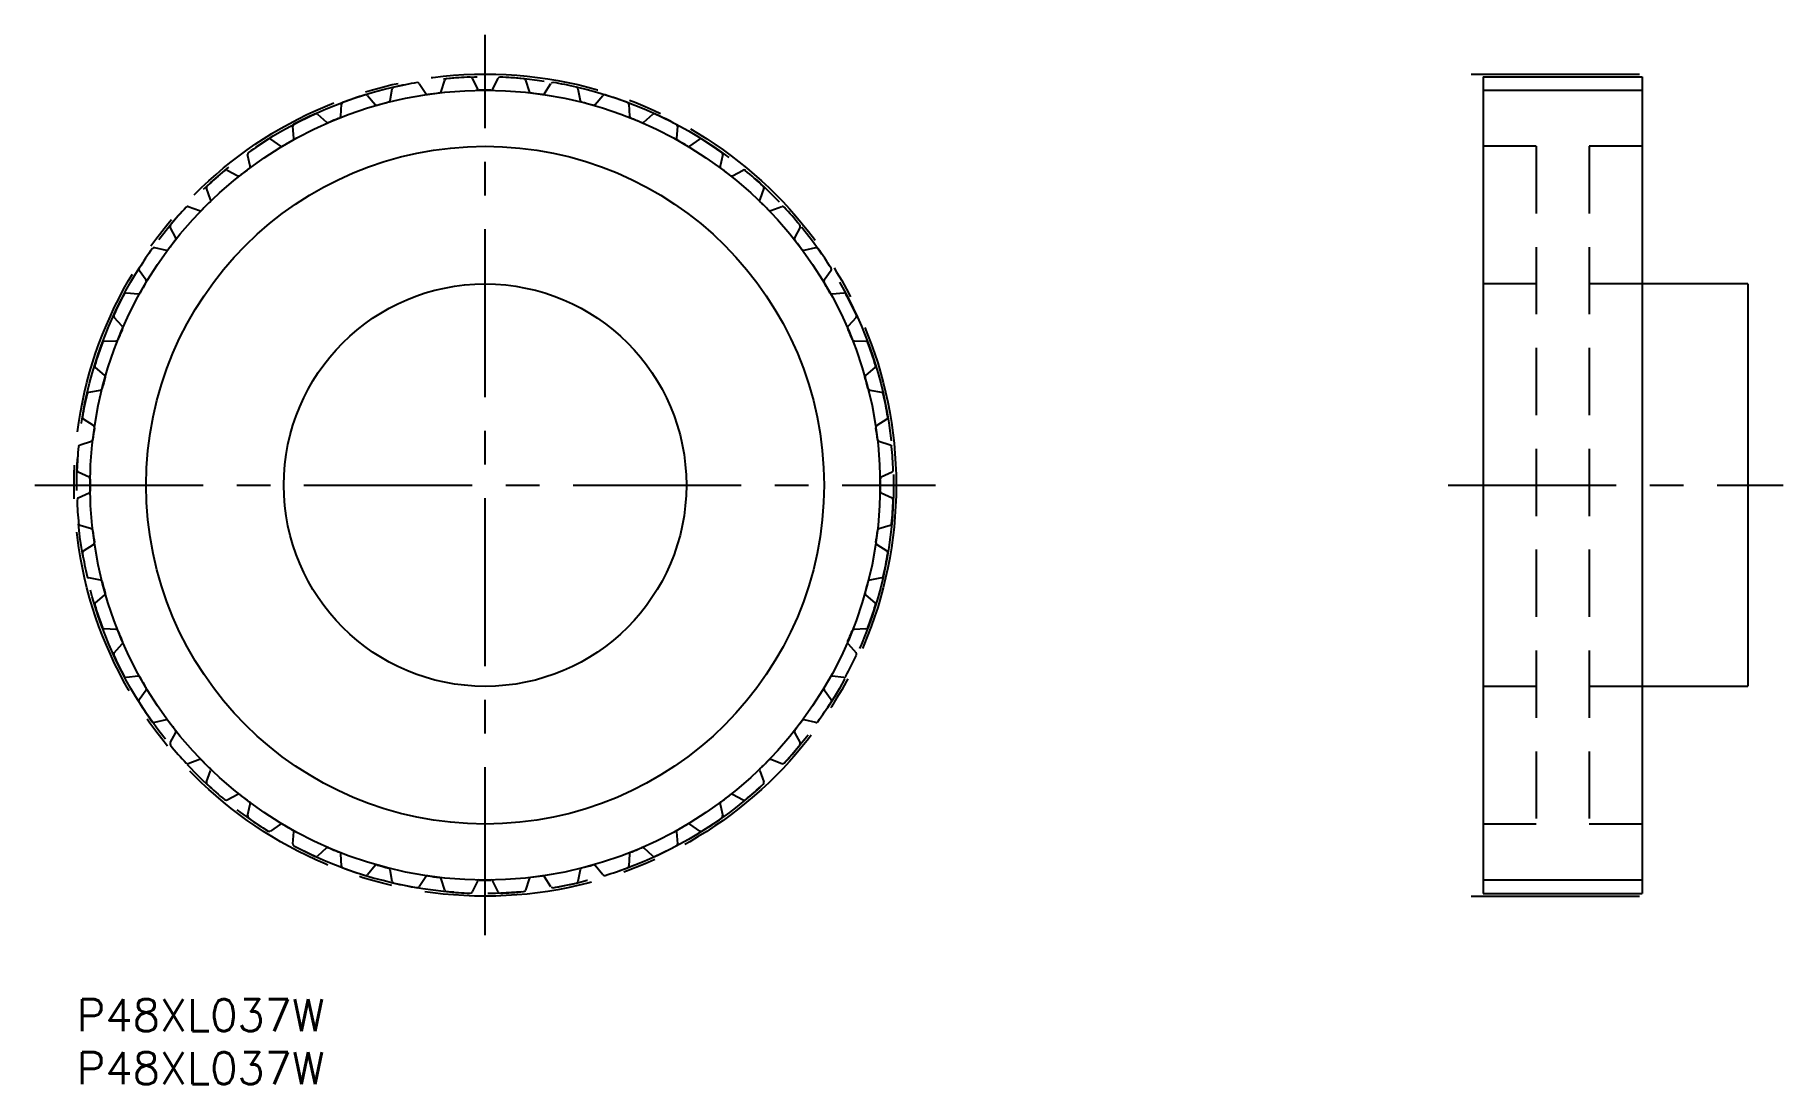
# Model space of a CAD drawing. Extents: x -4 to 161, y -8 to 91.
import ezdxf

# ---------------------------------------------------------------- set-up
doc = ezdxf.new("R2010")
doc.units = 0
doc.header["$LTSCALE"] = 0.5
for name, pattern in [('CENTER', [50.8, 31.75, -6.35, 6.35, -6.35]), ('DASHED', [19.05, 12.7, -6.35]), ('PHANTOM', [63.5, 31.75, -6.35, 6.35, -6.35, 6.35, -6.35])]:
    doc.linetypes.add(name, pattern=pattern)
for name, color, linetype in [('MSM_CENTER', 1, 'CENTER'), ('MSM_CONTINUOUS', 7, 'CONTINUOUS'), ('MSM_DASHED', 4, 'DASHED'), ('MSM_IMAGINARY', 6, 'PHANTOM'), ('MSM_NARROW', 5, 'CONTINUOUS'), ('MSM_PART_NUMBER', 7, 'CONTINUOUS')]:
    doc.layers.add(name, color=color, linetype=linetype)
doc.styles.get("Standard").update_dxf_attribs({"font": 'txt.shx', "height": 3, "bigfont": 'bigfont.shx'})

msp = doc.modelspace()

# ---------------------------------------------------------------- linework, layer by layer
at = {"layer": 'MSM_CENTER'}
for p, q in [((38.55, 6.05), (38.55, 91.06)), ((131.65, 87.37), (148.9, 87.37)), ((-3.95, 48.55), (81.06, 48.55)), ((129.47, 48.55), (161.09, 48.55)), ((131.65, 9.75), (148.9, 9.75))]:
    msp.add_line(p, q, dxfattribs=at)
msp.add_circle((38.55, 48.55), 38.81, dxfattribs=at)
at = {"layer": 'MSM_CONTINUOUS'}
for p, q in [((29.59, 84.87), (29.79, 85.97)), ((32.34, 86.48), (32.94, 85.53)), ((34.41, 85.73), (34.75, 86.8)), ((37.34, 86.97), (37.82, 85.95)), ((39.29, 85.95), (39.77, 86.97)), ((42.36, 86.8), (42.7, 85.73)), ((44.17, 85.53), (44.77, 86.48)), ((47.32, 85.97), (47.52, 84.87)), ((132.78, 87.11), (132.78, 10)), ((132.78, 87.11), (147.78, 87.11)), ((147.78, 87.11), (147.78, 10)), ((24.93, 83.39), (24.98, 84.51)), ((27.44, 85.35), (28.16, 84.49)), ((48.95, 84.49), (49.67, 85.35)), ((52.13, 84.51), (52.18, 83.39)), ((22.73, 83.58), (23.56, 82.82)), ((53.55, 82.82), (54.38, 83.58)), ((18.3, 81.22), (19.22, 80.57)), ((20.5, 81.31), (20.4, 82.43)), ((56.71, 82.43), (56.61, 81.31)), ((57.89, 80.57), (58.81, 81.22)), ((16.38, 78.67), (16.13, 79.77)), ((60.98, 79.77), (60.73, 78.67)), ((14.21, 78.29), (15.2, 77.77)), ((61.91, 77.77), (62.9, 78.29)), ((12.63, 75.52), (12.25, 76.58)), ((64.86, 76.58), (64.48, 75.52)), ((10.53, 74.86), (11.59, 74.48)), ((65.52, 74.48), (66.58, 74.86)), ((9.34, 71.91), (8.82, 72.9)), ((68.29, 72.9), (67.77, 71.91)), ((7.34, 70.98), (8.44, 70.73)), ((68.67, 70.73), (69.77, 70.98)), ((6.54, 67.89), (5.89, 68.81)), ((71.22, 68.81), (70.57, 67.89)), ((4.68, 66.71), (5.8, 66.61)), ((71.31, 66.61), (72.43, 66.71)), ((157.78, 67.56), (147.78, 67.56)), ((157.78, 67.56), (157.78, 29.56)), ((4.29, 63.55), (3.53, 64.38)), ((73.58, 64.38), (72.82, 63.55)), ((2.6, 62.13), (3.72, 62.18)), ((73.39, 62.18), (74.51, 62.13)), ((2.62, 58.95), (1.76, 59.67)), ((75.35, 59.67), (74.49, 58.95)), ((1.14, 57.32), (2.24, 57.52)), ((74.87, 57.52), (75.97, 57.32)), ((1.58, 54.17), (0.63, 54.77)), ((76.48, 54.77), (75.53, 54.17)), ((0.31, 52.36), (1.38, 52.7)), ((75.73, 52.7), (76.8, 52.36)), ((1.16, 49.29), (0.14, 49.77)), ((76.97, 49.77), (75.95, 49.29)), ((0.14, 47.34), (1.16, 47.82)), ((75.95, 47.82), (76.97, 47.34)), ((1.38, 44.41), (0.31, 44.75)), ((76.8, 44.75), (75.73, 44.41)), ((0.63, 42.34), (1.58, 42.94)), ((75.53, 42.94), (76.48, 42.34)), ((2.24, 39.59), (1.14, 39.79)), ((75.97, 39.79), (74.87, 39.59)), ((1.76, 37.44), (2.62, 38.16)), ((74.49, 38.16), (75.35, 37.44)), ((3.72, 34.93), (2.6, 34.98)), ((74.51, 34.98), (73.39, 34.93)), ((3.53, 32.73), (4.29, 33.56)), ((72.82, 33.56), (73.58, 32.73)), ((5.8, 30.5), (4.68, 30.4)), ((72.43, 30.4), (71.31, 30.5)), ((5.89, 28.3), (6.54, 29.22)), ((70.57, 29.22), (71.22, 28.3)), ((147.78, 29.56), (157.78, 29.56)), ((8.44, 26.38), (7.34, 26.13)), ((8.82, 24.21), (9.34, 25.2)), ((67.77, 25.2), (68.29, 24.21)), ((69.77, 26.13), (68.67, 26.38)), ((11.59, 22.63), (10.53, 22.25)), ((12.25, 20.53), (12.63, 21.59)), ((64.48, 21.59), (64.86, 20.53)), ((66.58, 22.25), (65.52, 22.63)), ((15.2, 19.34), (14.21, 18.82)), ((16.13, 17.34), (16.38, 18.44)), ((60.73, 18.44), (60.98, 17.34)), ((62.9, 18.82), (61.91, 19.34)), ((19.22, 16.54), (18.3, 15.89)), ((58.81, 15.89), (57.89, 16.54)), ((20.4, 14.68), (20.5, 15.8)), ((56.61, 15.8), (56.71, 14.68)), ((23.56, 14.29), (22.73, 13.53)), ((24.98, 12.6), (24.93, 13.72)), ((52.18, 13.72), (52.13, 12.6)), ((54.38, 13.53), (53.55, 14.29)), ((28.16, 12.62), (27.44, 11.76)), ((29.79, 11.14), (29.59, 12.24)), ((32.94, 11.58), (32.34, 10.63)), ((44.77, 10.63), (44.17, 11.58)), ((47.52, 12.24), (47.32, 11.14)), ((49.67, 11.76), (48.95, 12.62)), ((34.75, 10.31), (34.41, 11.38)), ((37.82, 11.16), (37.34, 10.14)), ((39.77, 10.14), (39.29, 11.16)), ((42.7, 11.38), (42.36, 10.31)), ((132.78, 10), (147.78, 10))]:
    msp.add_line(p, q, dxfattribs=at)
for radius in [32, 19]:
    msp.add_circle((38.55, 48.55), radius, dxfattribs=at)
for centre, radius, start, end in [((29.98, 85.94), 0.2, 102.9146, 170), ((38.55, 48.55), 38.55, 99.5854, 102.9146), ((32.17, 86.37), 0.2, 32.5, 99.5854), ((34.94, 86.74), 0.2, 95.4146, 162.5), ((38.55, 48.55), 38.55, 92.0854, 95.4146), ((37.16, 86.88), 0.2, 25, 92.0854), ((38, 86.04), 0.2, 205, 270.8538), ((38.55, 48.55), 37.29, 89.1462, 90.8538), ((39.11, 86.04), 0.2, 269.1462, 335), ((39.95, 86.88), 0.2, 87.9146, 155), ((38.55, 48.55), 38.55, 84.5854, 87.9146), ((42.17, 86.74), 0.2, 17.5, 84.5854), ((44.94, 86.37), 0.2, 80.4146, 147.5), ((38.55, 48.55), 38.56, 77.0854, 80.4146), ((47.13, 85.94), 0.2, 10, 77.0854), ((25.18, 84.5), 0.2, 110.4146, 177.5), ((38.55, 48.55), 38.56, 107.0854, 110.4146), ((27.29, 85.22), 0.2, 40, 107.0854), ((28.31, 84.61), 0.2, 220, 285.8539), ((38.55, 48.55), 37.28, 104.1462, 105.8538), ((29.39, 84.9), 0.2, 284.1462, 350), ((33.11, 85.64), 0.2, 212.5, 278.3539), ((38.55, 48.55), 37.28, 96.6462, 98.3538), ((34.22, 85.79), 0.2, 276.6462, 342.5), ((42.89, 85.79), 0.2, 197.5, 263.3538), ((38.55, 48.55), 37.28, 81.6462, 83.3538), ((44, 85.64), 0.2, 261.6462, 327.5), ((47.72, 84.9), 0.2, 190, 255.8538), ((38.55, 48.55), 37.29, 74.1462, 75.8538), ((48.8, 84.61), 0.2, 254.1462, 320), ((49.82, 85.22), 0.2, 72.9146, 140), ((38.55, 48.55), 38.55, 69.5854, 72.9146), ((51.93, 84.5), 0.2, 2.5, 69.5854), ((20.6, 82.45), 0.2, 117.9146, 185), ((38.55, 48.55), 38.56, 114.5854, 117.9146), ((22.6, 83.43), 0.2, 47.5, 114.5854), ((23.7, 82.97), 0.2, 227.5, 293.3539), ((38.55, 48.55), 37.29, 111.6462, 113.3538), ((24.73, 83.4), 0.2, 291.6462, 357.5), ((52.38, 83.4), 0.2, 182.5, 248.3538), ((38.55, 48.55), 37.28, 66.6462, 68.3538), ((53.41, 82.97), 0.2, 246.6462, 312.5), ((54.51, 83.43), 0.2, 65.4146, 132.5), ((38.55, 48.55), 38.55, 62.0854, 65.4146), ((56.51, 82.45), 0.2, 355, 62.0854), ((38.55, 48.55), 38.55, 122.0854, 125.4146), ((18.18, 81.05), 0.2, 55, 122.0854), ((38.55, 48.55), 37.28, 119.1462, 120.8538), ((20.3, 81.29), 0.2, 299.1462, 5), ((56.81, 81.29), 0.2, 175, 240.8538), ((38.55, 48.55), 37.29, 59.1462, 60.8538), ((58.93, 81.05), 0.2, 57.9146, 125), ((38.55, 48.55), 38.55, 54.5854, 57.9146), ((16.33, 79.81), 0.2, 125.4146, 192.5), ((19.33, 80.74), 0.2, 235, 300.8539), ((57.78, 80.74), 0.2, 239.1462, 305), ((60.78, 79.81), 0.2, 347.5, 54.5856), ((38.55, 48.55), 38.56, 129.5854, 132.9146), ((14.11, 78.11), 0.2, 62.5, 129.5854), ((15.29, 77.95), 0.2, 242.5, 308.3539), ((38.55, 48.55), 37.28, 126.6462, 128.3538), ((16.18, 78.63), 0.2, 306.6462, 12.5), ((60.93, 78.63), 0.2, 167.5, 233.3538), ((38.55, 48.55), 37.29, 51.6462, 53.3538), ((61.82, 77.95), 0.2, 231.6462, 297.5), ((63, 78.11), 0.2, 50.4146, 117.5), ((38.55, 48.55), 38.55, 47.0854, 50.4146), ((12.44, 76.65), 0.2, 132.9146, 200), ((64.67, 76.65), 0.2, 340, 47.0854), ((38.55, 48.55), 38.55, 137.0854, 140.4146), ((10.46, 74.67), 0.2, 70, 137.0854), ((11.66, 74.66), 0.2, 250, 315.8539), ((38.55, 48.55), 37.29, 134.1462, 135.8538), ((12.45, 75.45), 0.2, 314.1462, 20), ((64.66, 75.45), 0.2, 160, 225.8538), ((38.55, 48.55), 37.29, 44.1462, 45.8538), ((65.45, 74.66), 0.2, 224.1462, 290), ((66.65, 74.67), 0.2, 42.9146, 110), ((38.55, 48.55), 38.55, 39.5854, 42.9146), ((9, 73), 0.2, 140.4146, 207.5), ((68.11, 73), 0.2, 332.5, 39.5852), ((7.3, 70.78), 0.2, 77.5, 144.5854), ((38.55, 48.55), 37.28, 141.6462, 143.3538), ((9.16, 71.82), 0.2, 321.6462, 27.5), ((67.95, 71.82), 0.2, 152.5, 218.3538), ((38.55, 48.55), 37.28, 36.6462, 38.3538), ((69.81, 70.78), 0.2, 35.4146, 102.5), ((38.55, 48.55), 38.55, 144.5854, 147.9146), ((8.48, 70.93), 0.2, 257.5, 323.3539), ((68.63, 70.93), 0.2, 216.6462, 282.5), ((38.55, 48.55), 38.56, 32.0854, 35.4146), ((6.06, 68.93), 0.2, 147.9146, 215), ((38.55, 48.55), 37.29, 149.1462, 150.8538), ((6.37, 67.78), 0.2, 329.1462, 35), ((70.74, 67.78), 0.2, 145, 210.8538), ((38.55, 48.55), 37.28, 29.1462, 30.8538), ((71.05, 68.93), 0.2, 325, 32.0852), ((38.55, 48.55), 38.55, 152.0854, 155.4146), ((4.66, 66.51), 0.2, 85, 152.0856), ((5.82, 66.81), 0.2, 265, 330.8539), ((71.29, 66.81), 0.2, 209.1462, 275), ((72.45, 66.51), 0.2, 27.9146, 95), ((38.55, 48.55), 38.55, 24.5854, 27.9146), ((3.68, 64.51), 0.2, 155.4146, 222.5), ((73.43, 64.51), 0.2, 317.5, 24.5854), ((38.55, 48.55), 37.28, 156.6462, 158.3538), ((4.14, 63.41), 0.2, 336.6462, 42.5), ((72.97, 63.41), 0.2, 137.5, 203.3538), ((38.55, 48.55), 37.29, 21.6462, 23.3538), ((38.55, 48.55), 38.55, 159.5854, 162.9146), ((2.61, 61.93), 0.2, 92.5, 159.5856), ((3.71, 62.38), 0.2, 272.5, 338.3539), ((73.4, 62.38), 0.2, 201.6462, 267.5), ((74.5, 61.93), 0.2, 20.4146, 87.5), ((38.55, 48.55), 38.56, 17.0854, 20.4146), ((1.89, 59.82), 0.2, 162.9146, 230), ((75.22, 59.82), 0.2, 310, 17.0852), ((38.55, 48.55), 37.28, 164.1462, 165.8538), ((2.5, 58.8), 0.2, 344.1462, 50), ((74.61, 58.8), 0.2, 130, 195.8538), ((38.55, 48.55), 37.28, 14.1462, 15.8538), ((38.55, 48.55), 38.56, 167.0854, 170.4146), ((1.17, 57.13), 0.2, 100, 167.0854), ((2.21, 57.72), 0.2, 280, 345.8539), ((74.9, 57.72), 0.2, 194.1462, 260), ((75.94, 57.13), 0.2, 12.9146, 80), ((38.55, 48.55), 38.56, 9.5854, 12.9146), ((0.74, 54.94), 0.2, 170.4146, 237.5), ((76.37, 54.94), 0.2, 302.5, 9.5852), ((1.32, 52.89), 0.2, 287.5, 353.3539), ((38.55, 48.55), 37.28, 171.6462, 173.3538), ((1.47, 54), 0.2, 351.6462, 57.5), ((75.64, 54), 0.2, 122.5, 188.3538), ((38.55, 48.55), 37.29, 6.6462, 8.3538), ((75.79, 52.89), 0.2, 186.6462, 252.5), ((38.55, 48.55), 38.56, 174.5854, 177.9146), ((0.37, 52.17), 0.2, 107.5, 174.5854), ((76.74, 52.17), 0.2, 5.4146, 72.5), ((38.55, 48.55), 38.55, 2.0854, 5.4146), ((0.23, 49.95), 0.2, 177.9146, 245), ((76.88, 49.95), 0.2, 295, 2.0854), ((1.07, 49.11), 0.2, 359.1462, 65), ((1.07, 48), 0.2, 295, 0.8539), ((38.55, 48.55), 37.28, 179.1462, 180.8538), ((76.04, 49.11), 0.2, 115, 180.8538), ((38.55, 48.55), 37.29, 359.1462, 0.8538), ((76.04, 48), 0.2, 179.1462, 245), ((0.23, 47.16), 0.2, 115, 182.0854), ((38.55, 48.55), 38.55, 182.0854, 185.4146), ((38.55, 48.55), 38.55, 354.5854, 357.9146), ((76.88, 47.16), 0.2, 357.9146, 65), ((0.37, 44.94), 0.2, 185.4146, 252.5), ((76.74, 44.94), 0.2, 287.5, 354.5854), ((1.32, 44.22), 0.2, 6.6462, 72.5), ((38.55, 48.55), 37.28, 186.6462, 188.3538), ((1.47, 43.11), 0.2, 302.5, 8.3539), ((38.55, 48.55), 37.29, 351.6462, 353.3538), ((75.64, 43.11), 0.2, 171.6462, 237.5), ((75.79, 44.22), 0.2, 107.5, 173.3539), ((0.74, 42.17), 0.2, 122.5, 189.5854), ((38.55, 48.55), 38.55, 189.5854, 192.9146), ((38.55, 48.55), 38.56, 347.0854, 350.4146), ((76.37, 42.17), 0.2, 350.4146, 57.5), ((1.17, 39.98), 0.2, 192.9146, 260), ((75.94, 39.98), 0.2, 280, 347.0854), ((2.21, 39.39), 0.2, 14.1462, 80), ((38.55, 48.55), 37.29, 194.1462, 195.8538), ((2.5, 38.31), 0.2, 310, 15.8539), ((74.61, 38.31), 0.2, 164.1462, 230), ((38.55, 48.55), 37.29, 344.1462, 345.8538), ((74.9, 39.39), 0.2, 100, 165.8539), ((1.89, 37.29), 0.2, 130, 197.0856), ((38.55, 48.55), 38.55, 197.0854, 200.4146), ((38.55, 48.55), 38.56, 339.5854, 342.9146), ((75.22, 37.29), 0.2, 342.9146, 50), ((2.61, 35.18), 0.2, 200.4146, 267.5), ((3.71, 34.73), 0.2, 21.6462, 87.5), ((38.55, 48.55), 37.29, 201.6462, 203.3538), ((38.55, 48.55), 37.28, 336.6462, 338.3538), ((73.4, 34.73), 0.2, 92.5, 158.3539), ((74.5, 35.18), 0.2, 272.5, 339.5854), ((4.14, 33.7), 0.2, 317.5, 23.3539), ((72.97, 33.7), 0.2, 156.6462, 222.5), ((3.68, 32.6), 0.2, 137.5, 204.5856), ((38.55, 48.55), 38.55, 204.5854, 207.9146), ((38.55, 48.55), 38.55, 332.0854, 335.4146), ((73.43, 32.6), 0.2, 335.4146, 42.5), ((4.66, 30.6), 0.2, 207.9146, 275), ((5.82, 30.3), 0.2, 29.1462, 95), ((38.55, 48.55), 37.29, 209.1462, 210.8538), ((38.55, 48.55), 37.29, 329.1462, 330.8538), ((71.29, 30.3), 0.2, 85, 150.8539), ((72.45, 30.6), 0.2, 265, 332.0854), ((6.06, 28.18), 0.2, 145, 212.0854), ((38.55, 48.55), 38.56, 212.0854, 215.4146), ((6.37, 29.33), 0.2, 325, 30.8539), ((38.55, 48.55), 38.55, 324.5854, 327.9146), ((70.74, 29.33), 0.2, 149.1462, 215), ((71.05, 28.18), 0.2, 327.9146, 35), ((7.3, 26.33), 0.2, 215.4146, 282.5), ((8.48, 26.18), 0.2, 36.6462, 102.5), ((38.55, 48.55), 37.28, 216.6462, 218.3538), ((9.16, 25.29), 0.2, 332.5, 38.3539), ((67.95, 25.29), 0.2, 141.6462, 207.5), ((38.55, 48.55), 37.28, 321.6462, 323.3538), ((68.63, 26.18), 0.2, 77.5, 143.3539), ((69.81, 26.33), 0.2, 257.5, 324.5854), ((9, 24.11), 0.2, 152.5, 219.5854), ((38.55, 48.55), 38.55, 219.5854, 222.9146), ((38.55, 48.55), 38.55, 317.0854, 320.4146), ((68.11, 24.11), 0.2, 320.4146, 27.5), ((10.46, 22.44), 0.2, 222.9146, 290), ((11.66, 22.45), 0.2, 44.1462, 110), ((38.55, 48.55), 37.29, 224.1462, 225.8538), ((12.45, 21.66), 0.2, 340, 45.8539), ((64.66, 21.66), 0.2, 134.1462, 200), ((38.55, 48.55), 37.29, 314.1462, 315.8538), ((65.45, 22.45), 0.2, 70, 135.8539), ((66.65, 22.44), 0.2, 250, 317.0854), ((12.44, 20.46), 0.2, 160, 227.0854), ((38.55, 48.55), 38.56, 227.0854, 230.4146), ((38.55, 48.55), 38.56, 309.5854, 312.9146), ((64.67, 20.46), 0.2, 312.9146, 20), ((14.11, 19), 0.2, 230.4146, 297.5), ((15.29, 19.16), 0.2, 51.6462, 117.5), ((38.55, 48.55), 37.28, 231.6462, 233.3538), ((16.18, 18.48), 0.2, 347.5, 53.3539), ((60.93, 18.48), 0.2, 126.6462, 192.5), ((38.55, 48.55), 37.29, 306.6462, 308.3538), ((61.82, 19.16), 0.2, 62.5, 128.3539), ((63, 19), 0.2, 242.5, 309.5854), ((16.33, 17.3), 0.2, 167.5, 234.5854), ((38.55, 48.55), 38.56, 234.5854, 237.9146), ((19.33, 16.37), 0.2, 59.1462, 125), ((38.55, 48.55), 37.29, 239.1462, 240.8538), ((38.55, 48.55), 37.28, 299.1462, 300.8538), ((57.78, 16.37), 0.2, 55, 120.8539), ((38.55, 48.55), 38.56, 302.0854, 305.4146), ((60.78, 17.3), 0.2, 305.4146, 12.5), ((18.18, 16.06), 0.2, 237.9146, 305), ((20.3, 15.82), 0.2, 355, 60.8539), ((56.81, 15.82), 0.2, 119.1462, 185), ((58.93, 16.06), 0.2, 235, 302.0854), ((20.6, 14.66), 0.2, 175, 242.0854), ((38.55, 48.55), 38.55, 242.0854, 245.4146), ((22.6, 13.68), 0.2, 245.4146, 312.5), ((23.7, 14.14), 0.2, 66.6462, 132.5), ((38.55, 48.55), 37.29, 246.6462, 248.3538), ((24.73, 13.71), 0.2, 2.5, 68.3539), ((52.38, 13.71), 0.2, 111.6462, 177.5), ((38.55, 48.55), 37.29, 291.6462, 293.3538), ((53.41, 14.14), 0.2, 47.5, 113.3539), ((54.51, 13.68), 0.2, 227.5, 294.5854), ((38.55, 48.55), 38.55, 294.5854, 297.9146), ((56.51, 14.66), 0.2, 297.9146, 5), ((25.18, 12.61), 0.2, 182.5, 249.5854), ((38.55, 48.55), 38.55, 249.5854, 252.9146), ((27.29, 11.89), 0.2, 252.9146, 320), ((28.31, 12.5), 0.2, 74.1462, 140), ((38.55, 48.55), 37.29, 254.1462, 255.8538), ((29.39, 12.21), 0.2, 10, 75.8539), ((33.11, 11.47), 0.2, 81.6462, 147.5), ((38.55, 48.55), 37.29, 261.6462, 263.3538), ((38.55, 48.55), 37.28, 276.6462, 278.3538), ((44, 11.47), 0.2, 32.5, 98.3539), ((47.72, 12.21), 0.2, 104.1462, 170), ((38.55, 48.55), 37.28, 284.1462, 285.8538), ((48.8, 12.5), 0.2, 40, 105.8539), ((49.82, 11.89), 0.2, 220, 287.0854), ((38.55, 48.55), 38.55, 287.0854, 290.4146), ((51.93, 12.61), 0.2, 290.4146, 357.5), ((29.98, 11.17), 0.2, 190, 257.0854), ((38.55, 48.55), 38.55, 257.0854, 260.4146), ((32.17, 10.74), 0.2, 260.4146, 327.5), ((34.22, 11.32), 0.2, 17.5, 83.3539), ((34.94, 10.37), 0.2, 197.5, 264.5854), ((38.55, 48.55), 38.55, 264.5854, 267.9146), ((37.16, 10.23), 0.2, 267.9146, 335), ((38, 11.07), 0.2, 89.1462, 155), ((38.55, 48.55), 37.29, 269.1462, 270.8538), ((39.11, 11.07), 0.2, 25, 90.8539), ((39.95, 10.23), 0.2, 205, 272.0854), ((38.55, 48.55), 38.55, 272.0854, 275.4146), ((42.17, 10.37), 0.2, 275.4146, 342.5), ((42.89, 11.32), 0.2, 96.6462, 162.5), ((44.94, 10.74), 0.2, 212.5, 279.5854), ((38.55, 48.55), 38.55, 279.5854, 282.9146), ((47.13, 11.17), 0.2, 282.9146, 350)]:
    msp.add_arc(centre, radius, start, end, dxfattribs=at)
at = {"layer": 'MSM_DASHED'}
for p, q in [((137.78, 80.56), (132.78, 80.56)), ((137.78, 80.56), (137.78, 16.56)), ((147.78, 80.56), (142.78, 80.56)), ((142.78, 80.56), (142.78, 16.56)), ((137.78, 67.56), (132.78, 67.56)), ((147.78, 67.56), (142.78, 67.56)), ((132.78, 29.56), (137.78, 29.56)), ((142.78, 29.56), (147.78, 29.56)), ((132.78, 16.56), (137.78, 16.56)), ((142.78, 16.56), (147.78, 16.56))]:
    msp.add_line(p, q, dxfattribs=at)
at = {"layer": 'MSM_IMAGINARY'}
msp.add_circle((38.55, 48.55), 38.56, dxfattribs=at)
at = {"layer": 'MSM_NARROW'}
for p, q in [((37.87, 85.83), (37.82, 85.95)), ((39.24, 85.83), (39.29, 85.95)), ((132.78, 85.84), (147.78, 85.84)), ((132.78, 11.27), (147.78, 11.27))]:
    msp.add_line(p, q, dxfattribs=at)
msp.add_circle((38.55, 48.55), 37.29, dxfattribs=at)

# ---------------------------------------------------------------- texts
at = {"layer": 'MSM_PART_NUMBER'}
for p in [(0, -3), (0, -8)]:
    msp.add_text('P48XL037W', height=3, dxfattribs=at).set_placement(p)

doc.saveas('drawing.dxf')
